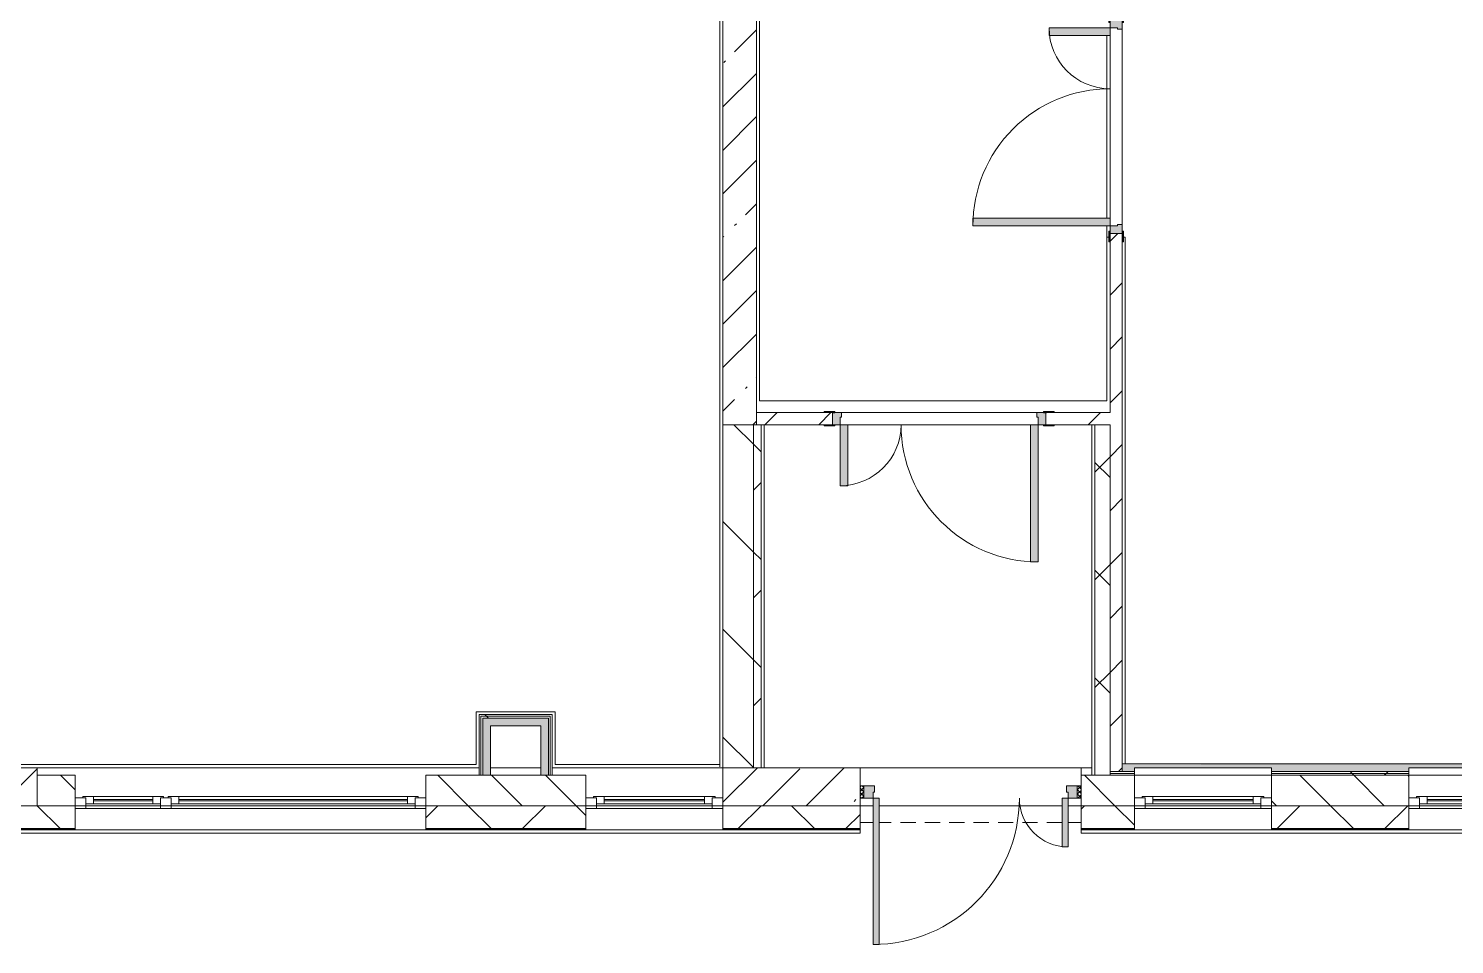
# Model space of a CAD drawing. Header units: millimetres. Extents: x -3708 to 187246, y -8553 to 29000.
# Drawn here: x 162810 to 172166, y -1010 to 5000 of the extents above; entities that cross this region are included whole.
import ezdxf

# ---------------------------------------------------------------- set-up
doc = ezdxf.new("R2010")
doc.units = ezdxf.units.MM
doc.linetypes.add('200_ШТРИХ__ш1_п0_6_', pattern=[160, 100, -60])
for name, color, linetype, lineweight in [('A-DETL-MBND-1', 7, '200_ШТРИХ__ш1_п0_6_', 9), ('A-GENM', 7, 'Continuous', 5), ('A-GLAZ-2', 7, 'Continuous', 5), ('A-WALL', 7, 'Continuous', 9), ('A-WALL-2', 7, 'Continuous', 5), ('I-WALL-3', 7, 'Continuous', 5), ('S-COLS-2', 7, 'Continuous', 5)]:
    doc.layers.add(name, color=color, linetype=linetype, lineweight=lineweight)
for name, color, linetype, lineweight, true_color in [('A-DOOR-4', 7, 'Continuous', 5, 0xaaaaaa), ('A-DOOR-5', 7, 'Continuous', 5, 0xe2e2e2), ('A-DOOR-FRAM-3', 7, 'Continuous', 5, 0xe2e2e2), ('A-DOOR-FRAM-4', 7, 'Continuous', 5, 0xaaaaaa), ('A-FLOR-1', 7, 'Continuous', 5, 0xaaaaaa), ('I-WALL-2', 7, 'Continuous', 9, 0xe7e7e7)]:
    doc.layers.add(name, color=color, linetype=linetype, lineweight=lineweight, true_color=true_color)
pattern_1 = [(45, (60236.27, 0), (-176.7767, 176.7767), [])]
pattern_2 = [(45, (60236.27, 0), (-353.5534, 353.5534), []), (135, (60236.27, 0), (-353.5534, -353.5534), [])]
pattern_3 = [(45, (60236.27, 0), (-285.1231, 285.1231), []), (45, (60521.4, 0), (-285.1231, 285.1231), [504.031, -100.806, 16.764, -84.042])]
pattern_4 = [(45, (60236.3, 0), (-530.33, 530.33), []), (135, (60236.3, 0), (-530.33, -530.33), [])]

# ---------------------------------------------------------------- blocks, each defined once
blk = doc.blocks.new('120_Окно_СКБ_2Ст_Фрамуга сверху - 120_Окно_СКБ_2Ст_2300х2500_h_ ДОО-19727959-1_7_1_птичка')
at = {"layer": 'A-GLAZ-2'}
for p, q in [((-1150, -127), (-1150, -57)), ((-1150, -57), (-1080, -57)), ((1150, -57), (-1150, -57)), ((-1080, -57), (-1080, -127)), ((-1080, -57), (1080, -57)), ((520, -87), (-1080, -87)), ((-1080, -87), (-1080, -127)), ((-1030, -137), (-1030, -87)), ((470, -137), (470, -87)), ((520, -127), (520, -57)), ((520, -57), (590, -57)), ((520, -127), (520, -87)), ((590, -57), (590, -127)), ((1080, -87), (590, -87)), ((590, -87), (590, -127)), ((640, -137), (640, -87)), ((1030, -137), (1030, -87)), ((1080, -127), (1080, -57)), ((1080, -57), (1150, -57)), ((1080, -127), (1080, -87)), ((1150, -57), (1150, -127)), ((-1080, -127), (-1150, -127)), ((-1150, -127), (-1100, -127)), ((-1080, -127), (-1100, -127)), ((-1100, -127), (-1100, -137)), ((-1100, -137), (540, -137)), ((540, -137), (-1100, -137)), ((-1030, -107), (470, -107)), ((470, -117), (-1030, -117)), ((590, -127), (520, -127)), ((540, -127), (520, -127)), ((540, -127), (570, -127)), ((540, -127), (570, -127)), ((540, -137), (540, -127)), ((590, -127), (570, -127)), ((570, -127), (570, -137)), ((570, -137), (1100, -137)), ((1100, -137), (570, -137)), ((640, -107), (1030, -107)), ((1030, -117), (640, -117)), ((1150, -127), (1080, -127)), ((1100, -127), (1080, -127)), ((1100, -127), (1150, -127)), ((1100, -137), (1100, -127))]:
    blk.add_line(p, q, dxfattribs=at)
blk = doc.blocks.new('BSC_Колонна _Прямоугольная - 250х900-V139-1_7_1_птичка')
at = {"layer": 'S-COLS-2'}
h = blk.add_hatch(dxfattribs=at)
h.set_pattern_fill('FP_159', color=256, style=0, pattern_type=2)
h.set_pattern_definition([(45, (-102180, -25), (-285.1231, 285.1231), []), (45, (-101894.88, -25), (-285.1231, 285.1231), [504.031, -100.806, 16.764, -84.042])])
h.paths.add_polyline_path([(-27.6, -125), (450, -125), (450, 125), (-450, 125), (-450, -125)])
for p, q in [((450, 125), (-450, 125)), ((-450, 125), (-450, -125)), ((450, -125), (450, 125)), ((-450, -125), (450, -125))]:
    blk.add_line(p, q, dxfattribs=at)
blk = doc.blocks.new('110_Дверь_СКБ_2Ст_Наружная - ДН-5_л__ Двухстворчатая 1350 х3800 _h_ в свету с верхним остеклением-21877029-1_7_1_птичка')
at = {"layer": 'A-DOOR-4'}
h = blk.add_hatch(dxfattribs=at)
h.set_pattern_fill('FP_160', color=256, style=0, pattern_type=2)
h.set_pattern_definition([(135, (1626.41, 164.685), (-14.14214, -14.14214), []), (225, (1626.41, 164.685), (14.14214, -14.14214), [])])
h.paths.add_polyline_path([(744.5, 50), (719.5, 50), (719.5, -30), (744.5, -30), (744.5, 10)])
at = {"layer": 'A-DOOR-5'}
for points in [[(619.5, 1010), (619.5, 50), (659.5, 50), (659.5, 1010)], [(-620.5, 370), (-620.5, 50), (-580.5, 50), (-580.5, 370)]]:
    blk.add_hatch(color=256, dxfattribs=at).paths.add_polyline_path(points)
h = blk.add_hatch(color=256, dxfattribs=at)
h.paths.add_polyline_path([(659.5, 50), (659.5, 10), (649.5, 10), (649.5, -30), (719.5, -30), (719.5, 50)])
h.paths.add_polyline_path([(-680.5, 50), (-680.5, -30), (-610.5, -30), (-610.5, 10), (-620.5, 10), (-620.5, 50), (-651.1, 50)])
at = {"layer": 'A-DOOR-FRAM-4'}
h = blk.add_hatch(dxfattribs=at)
h.set_pattern_fill('FP_161', color=256, style=0, pattern_type=2)
h.set_pattern_definition([(45, (-496.384, 164.685), (-14.1421, 14.1421), []), (135, (-496.384, 164.685), (-14.1421, -14.1421), [])])
h.paths.add_polyline_path([(-705.5, 50), (-705.5, -30), (-680.5, -30), (-680.5, 50)])
at = {"layer": 'A-DOOR-4'}
for p, q in [((659.5, 1010), (619.5, 1010)), ((619.5, 1010), (619.5, 50)), ((659.5, 50), (659.5, 1010)), ((-620.5, 370), (-620.5, 50)), ((-580.5, 370), (-620.5, 370)), ((-580.5, 50), (-580.5, 370)), ((-620.5, 50), (-580.5, 50)), ((619.5, 50), (659.5, 50))]:
    blk.add_line(p, q, dxfattribs=at)
for centre, radius, start, end in [((659.5, 50), 960, 90, 180), ((-620.5, 50), 320, 0, 90)]:
    blk.add_arc(centre, radius, start, end, dxfattribs=at)
at = {"layer": 'A-DOOR-FRAM-4'}
for p, q in [((-680.5, 50), (-705.5, 50)), ((-705.5, 50), (-705.5, -30)), ((-620.5, 50), (-680.5, 50)), ((-680.5, 50), (-680.5, -30)), ((-680.5, -30), (-680.5, 50)), ((-620.5, 10), (-620.5, 50)), ((-610.5, 10), (-620.5, 10)), ((-610.5, -30), (-610.5, 10)), ((659.5, 10), (649.5, 10)), ((649.5, 10), (649.5, -30)), ((659.5, 50), (659.5, 10)), ((719.5, 50), (659.5, 50)), ((719.5, -30), (719.5, 50)), ((744.5, 50), (719.5, 50)), ((719.5, 50), (719.5, -30)), ((744.5, -30), (744.5, 50)), ((-705.5, -30), (-680.5, -30)), ((-680.5, -30), (-610.5, -30)), ((649.5, -30), (719.5, -30)), ((719.5, -30), (744.5, -30))]:
    blk.add_line(p, q, dxfattribs=at)
blk = doc.blocks.new('120_Окно_СКБ_1Ст - 120_Окно_СКБ_1Ст 900х2500_h_ с форточкой-22876038-1_7_1_птичка')
at = {"layer": 'A-GLAZ-2'}
for p, q in [((-450, -127), (-450, -57)), ((-450, -57), (-380, -57)), ((450, -57), (-450, -57)), ((-380, -57), (-380, -127)), ((380, -87), (-380, -87)), ((-380, -87), (-380, -127)), ((-330, -137), (-330, -87)), ((330, -137), (330, -87)), ((380, -127), (380, -57)), ((380, -57), (450, -57)), ((380, -127), (380, -87)), ((450, -57), (450, -127)), ((-380, -127), (-450, -127)), ((-450, -127), (-400, -127)), ((-380, -127), (-400, -127)), ((-400, -127), (-400, -137)), ((-400, -137), (400, -137)), ((400, -137), (-400, -137)), ((-330, -107), (330, -107)), ((330, -117), (-330, -117)), ((450, -127), (380, -127)), ((400, -127), (380, -127)), ((400, -127), (450, -127)), ((400, -137), (400, -127))]:
    blk.add_line(p, q, dxfattribs=at)
blk = doc.blocks.new('110_Дверь_СКБ_2Ст - Д-5_п_ Из игровой в коридор-32215844-1_7_1_птичка')
at = {"layer": 'A-DOOR-5'}
for points in [[(-637.5, 940), (-637.5, 40), (-587.5, 40), (-587.5, 940)], [(612.5, 57.5), (612.5, 40), (662.5, 42.7), (662.5, 440), (612.5, 440), (612.5, 60)]]:
    blk.add_hatch(color=256, dxfattribs=at).paths.add_polyline_path(points)
h = blk.add_hatch(color=256, dxfattribs=at)
h.paths.add_polyline_path([(-687.5, 40), (-687.5, -40), (-627.5, -40), (-627.5, -10), (-637.5, -10), (-637.5, 40)])
h.paths.add_polyline_path([(652.5, -40), (712.5, -40), (712.5, 40), (662.5, 40), (662.5, -10), (652.5, -10), (652.5, -25.9)])
at = {"layer": 'A-DOOR-FRAM-3'}
for points in [[(-742.5, 40), (-672.5, 40), (-672.5, 48), (-742.5, 48)], [(697.5, 40), (767.5, 40), (767.5, 48), (697.5, 48), (697.5, 40.8)], [(-742.5, -48), (-672.5, -48), (-672.5, -40), (-742.5, -40)], [(697.5, -48), (767.5, -48), (767.5, -40), (697.5, -40), (697.5, -47.8)]]:
    blk.add_hatch(color=256, dxfattribs=at).paths.add_polyline_path(points)
at = {"layer": 'A-DOOR-4'}
for p, q in [((-637.5, 940), (-637.5, 40)), ((-587.5, 940), (-637.5, 940)), ((-587.5, 40), (-587.5, 940)), ((662.5, 440), (612.5, 440)), ((612.5, 440), (612.5, 40)), ((662.5, 40), (662.5, 440)), ((-637.5, 40), (-587.5, 40)), ((612.5, 40), (662.5, 40))]:
    blk.add_line(p, q, dxfattribs=at)
for centre, radius, start, end in [((-637.5, 40), 900, 0, 90), ((662.5, 40), 400, 90, 180)]:
    blk.add_arc(centre, radius, start, end, dxfattribs=at)
at = {"layer": 'A-DOOR-FRAM-4'}
for p, q in [((-672.5, 48), (-742.5, 48)), ((-742.5, 48), (-742.5, 40)), ((-742.5, 40), (-672.5, 40)), ((-637.5, 40), (-687.5, 40)), ((-687.5, 40), (-687.5, -40)), ((-672.5, 40), (-672.5, 48)), ((-637.5, -10), (-637.5, 40)), ((662.5, 40), (662.5, -10)), ((712.5, 40), (662.5, 40)), ((767.5, 48), (697.5, 48)), ((697.5, 48), (697.5, 40)), ((697.5, 40), (767.5, 40)), ((712.5, -40), (712.5, 40)), ((767.5, 40), (767.5, 48)), ((-672.5, -40), (-742.5, -40)), ((-742.5, -40), (-742.5, -48)), ((-742.5, -48), (-672.5, -48)), ((-672.5, -39), (-687.5, -39)), ((-687.5, -39), (-687.5, -40)), ((-687.5, -40), (-627.5, -40)), ((-687.5, -40), (-672.5, -40)), ((-672.5, -40), (-672.5, -39)), ((-672.5, -48), (-672.5, -40)), ((-627.5, -10), (-637.5, -10)), ((-627.5, -40), (-627.5, -10)), ((662.5, -10), (652.5, -10)), ((652.5, -10), (652.5, -40)), ((652.5, -40), (712.5, -40)), ((712.5, -39), (697.5, -39)), ((697.5, -39), (697.5, -40)), ((697.5, -40), (712.5, -40)), ((767.5, -40), (697.5, -40)), ((697.5, -40), (697.5, -48)), ((697.5, -48), (767.5, -48)), ((712.5, -40), (712.5, -39)), ((767.5, -48), (767.5, -40))]:
    blk.add_line(p, q, dxfattribs=at)
blk = doc.blocks.new('Рисунок_горы - Рисунок_горы-31934381-1_7_1_птичка')
at = {"layer": 'A-GENM'}
for p, q in [((107109, 4374.4), (107109, 4384)), ((107109, 4308.3), (107109, 4334.6)), ((107109, 4258.7), (107109, 4082.8)), ((107109, 3759.7), (107109, 3739.9)), ((107109, 3402.6), (107109, 3715.1)), ((107109, 3715.1), (107109, 3402.6)), ((107109, 3400.4), (107109, 3402.6)), ((107109, 3402.6), (107109, 3400.4)), ((107109, 3083.5), (107109, 3033.8)), ((107109, 3033.8), (107109, 3083.5)), ((107109, 2902.9), (107109, 2510.3)), ((107109, 2349.5), (107109, 2318.8)), ((107109, 1892.3), (107109, 1912.9)), ((107109, 1600.7), (107109, 1631.9)), ((107109, 1293.1), (107109, 1296.4)), ((107109, 950.1), (107109, 1139.3)), ((107109, 1139.3), (107109, 950.1)), ((107109, 1122.4), (107109, 1119.9)), ((107109, 1119.9), (107109, 756.7)), ((107109, 988.4), (107109, 946.8)), ((107109, 928), (107109, 950.1)), ((107109, 950.1), (107109, 928)), ((107109, 800), (107109, 928)), ((107109, 928), (107109, 800))]:
    blk.add_line(p, q, dxfattribs=at)
for points in [[(107109, 4996.9), (107109, 5086.6), (107109, 5046.4), (107109, 4960)], [(107109, 4997.1), (107109, 5021), (107109, 5029.3), (107109, 5042)], [(107109, 5030.9), (107109, 5009.2), (107109, 4973.1), (107109, 4936.1)], [(107109, 4931.1), (107109, 4949.6), (107109, 4972.3), (107109, 4997.1)], [(107109, 4801.5), (107109, 4837.3), (107109, 4769), (107109, 4683.1)], [(107109, 4745.8), (107109, 4834.9), (107109, 4778.8), (107109, 4694)], [(107109, 4729.3), (107109, 4734.7), (107109, 4740.2), (107109, 4745.8)], [(107109, 4610.3), (107109, 4692.4), (107109, 4646), (107109, 4564.5)], [(107109, 4560.8), (107109, 4651.4), (107109, 4604.2), (107109, 4519)], [(107109, 4480.9), (107109, 4572.6), (107109, 4516.7), (107109, 4440.6)], [(107109, 4532.1), (107109, 4540.9), (107109, 4550.5), (107109, 4560.8)], [(107109, 4470.8), (107109, 4474.1), (107109, 4477.5), (107109, 4480.9)], [(107109, 4422.3), (107109, 4412.5), (107109, 4330.7), (107109, 4267.6)], [(107109, 4394.1), (107109, 4371.7), (107109, 4334), (107109, 4292)], [(107109, 4388.7), (107109, 4383.5), (107109, 4378.7), (107109, 4374.4)], [(107109, 4317.2), (107109, 4357.9), (107109, 4365.3), (107109, 4387.8)], [(107109, 4330.1), (107109, 4333.9), (107109, 4326.6), (107109, 4344.4)], [(107109, 4341.2), (107109, 4322.9), (107109, 4288.3), (107109, 4243.4)], [(107109, 4284.3), (107109, 4313.8), (107109, 4319.7), (107109, 4338.1)], [(107109, 4284.9), (107109, 4299.2), (107109, 4315.7), (107109, 4330.1)], [(107109, 4250.2), (107109, 4269), (107109, 4291.9), (107109, 4317.2)], [(107109, 4227.3), (107109, 4244.5), (107109, 4264.5), (107109, 4284.3)], [(107109, 4185.1), (107109, 4203.6), (107109, 4225.6), (107109, 4254)], [(107109, 4109.1), (107109, 4188.9), (107109, 4152.7), (107109, 4076.1)], [(107109, 4091.2), (107109, 4096.8), (107109, 4102.8), (107109, 4109.1)], [(107109, 4079.1), (107109, 4063.9), (107109, 4046.4), (107109, 4024.9)], [(107109, 3775), (107109, 3972.8), (107109, 3938.6), (107109, 4024.9)], [(107109, 3745.9), (107109, 3754.8), (107109, 3773.9), (107109, 3783.9)], [(107109, 3400.4), (107109, 3399.3), (107109, 3107.3), (107109, 3083.5)], [(107109, 3190.2), (107109, 3238.9), (107109, 3287.7), (107109, 3341.9)], [(107109, 2744.1), (107109, 2736.6), (107109, 2730.3), (107109, 2725.9)], [(107109, 2525.4), (107109, 2507.2), (107109, 2429.8), (107109, 2406.1)], [(107109, 2456.9), (107109, 2471.2), (107109, 2489.8), (107109, 2504.1)], [(107109, 2337.5), (107109, 2351), (107109, 2430.2), (107109, 2443.8)], [(107109, 2405.3), (107109, 2304), (107109, 2038.3), (107109, 1883.2)], [(107109, 2043.8), (107109, 2143), (107109, 2375.7), (107109, 2404.3)], [(107109, 2331.2), (107109, 2332.9), (107109, 2334.9), (107109, 2337.1)], [(107109, 1964.2), (107109, 1942.5), (107109, 1888.8), (107109, 1862.5)], [(107109, 1865), (107109, 1870.5), (107109, 1877.1), (107109, 1884.9)], [(107109, 1599.1), (107109, 1599.6), (107109, 1600.2), (107109, 1600.7)], [(107109, 1378.1), (107109, 1344.4), (107109, 1311.3), (107109, 1280.5)], [(107109, 1292.6), (107109, 1292.8), (107109, 1292.9), (107109, 1293.1)], [(107109, 1204.2), (107109, 1240.1), (107109, 1272.7), (107109, 1284.6)], [(107109, 1137.1), (107109, 1123.8), (107109, 1106.1), (107109, 1089.8)], [(107109, 954), (107109, 984.2), (107109, 1099.5), (107109, 1129.6)], [(107109, 1118), (107109, 1118.9), (107109, 1120.3), (107109, 1122.4)], [(107109, 1045.3), (107109, 1029.5), (107109, 1010.6), (107109, 988.4)], [(107109, 800), (107109, 789.3), (107109, 658.8), (107109, 644.1)], [(107109, 792), (107109, 794.5), (107109, 796.8), (107109, 798.8)]]:
    blk.add_open_spline(points, degree=3, dxfattribs=at)
for points, knots in [([(107109, 4960), (107109, 4960), (107109, 4956.1), (107109, 4952.3), (107109, 4948.7)], [0.25, 0.25, 0.25, 0.25, 0.25000001, 0.28399361, 0.28399361, 0.28399361, 0.28399361]), ([(107109, 4936.1), (107109, 4936.1), (107109, 4926.5), (107109, 4918.4), (107109, 4911.6)], [0.5, 0.5, 0.5, 0.5, 0.50000001, 0.54626589, 0.54626589, 0.54626589, 0.54626589]), ([(107109, 4694), (107109, 4694), (107109, 4691.5), (107109, 4689.2), (107109, 4687)], [0.33333333, 0.33333333, 0.33333333, 0.33333333, 0.33333334, 0.35272654, 0.35272654, 0.35272654, 0.35272654]), ([(107109, 4683.1), (107109, 4683.1), (107109, 4671.1), (107109, 4660.8), (107109, 4652.1)], [0.33333333, 0.33333333, 0.33333333, 0.33333333, 0.33333334, 0.39532275, 0.39532275, 0.39532275, 0.39532275]), ([(107109, 4564.5), (107109, 4564.5), (107109, 4561.6), (107109, 4558.7), (107109, 4555.8)], [0.25, 0.25, 0.25, 0.25, 0.25000001, 0.27808604, 0.27808604, 0.27808604, 0.27808604]), ([(107109, 4519), (107109, 4519), (107109, 4515.6), (107109, 4512.5), (107109, 4509.5)], [0.33333333, 0.33333333, 0.33333333, 0.33333333, 0.33333334, 0.35936059, 0.35936059, 0.35936059, 0.35936059]), ([(107109, 4440.6), (107109, 4440.6), (107109, 4438.1), (107109, 4435.6), (107109, 4433.3)], [0.33333333, 0.33333333, 0.33333333, 0.33333333, 0.33333334, 0.35421971, 0.35421971, 0.35421971, 0.35421971]), ([(107109, 4384), (107109, 4384), (107109, 4407.4), (107109, 4419.2), (107109, 4422.4)], [0.059701493, 0.059701493, 0.059701493, 0.059701493, 0.059701503, 0.063018242, 0.063018242, 0.063018242, 0.063018242]), ([(107109, 4387.8), (107109, 4387.8), (107109, 4392.8), (107109, 4397.1), (107109, 4400.6)], [0.25, 0.25, 0.25, 0.25, 0.25000001, 0.26795645, 0.26795645, 0.26795645, 0.26795645]), ([(107109, 4355.8), (107109, 4355.8), (107109, 4362.9), (107109, 4368.3), (107109, 4374.4)], [0.02985075, 0.02985075, 0.02985075, 0.02985075, 0.02985076, 0.04477612, 0.04477612, 0.04477612, 0.04477612]), ([(107109, 4374.4), (107109, 4374.4), (107109, 4368.3), (107109, 4362.9), (107109, 4355.8)], [0.589928058, 0.589928058, 0.589928058, 0.589928058, 0.589928068, 0.597122302, 0.597122302, 0.597122302, 0.597122302]), ([(107109, 4344.4), (107109, 4344.4), (107109, 4347.6), (107109, 4352.1), (107109, 4355.8)], [0.01492537, 0.01492537, 0.01492537, 0.01492537, 0.01492538, 0.02985075, 0.02985075, 0.02985075, 0.02985075]), ([(107109, 4355.8), (107109, 4355.8), (107109, 4352.1), (107109, 4347.6), (107109, 4344.4)], [0.597122302, 0.597122302, 0.597122302, 0.597122302, 0.597122312, 0.604316547, 0.604316547, 0.604316547, 0.604316547]), ([(107109, 4344.4), (107109, 4344.4), (107109, 4338), (107109, 4334.8), (107109, 4333.2)], [0.604316547, 0.604316547, 0.604316547, 0.604316547, 0.604316557, 0.606930306, 0.606930306, 0.606930306, 0.606930306]), ([(107109, 4338.1), (107109, 4338.1), (107109, 4340.2), (107109, 4342.1), (107109, 4343.8)], [0.2, 0.2, 0.2, 0.2, 0.20000001, 0.209156175, 0.209156175, 0.209156175, 0.209156175]), ([(107109, 4330.1), (107109, 4330.1), (107109, 4309.7), (107109, 4273.5), (107109, 4254)], [0.18181818, 0.18181818, 0.18181818, 0.18181818, 0.18181819, 0.27272727, 0.27272727, 0.27272727, 0.27272727]), ([(107109, 4254), (107109, 4254), (107109, 4273.5), (107109, 4309.7), (107109, 4330.1)], [0.97014925, 0.97014925, 0.97014925, 0.97014925, 0.97014926, 1, 1, 1, 1]), ([(107109, 4330.1), (107109, 4330.1), (107109, 4315.7), (107109, 4299.2), (107109, 4284.9)], [0.611510791, 0.611510791, 0.611510791, 0.611510791, 0.611510801, 0.617072383, 0.617072383, 0.617072383, 0.617072383]), ([(107109, 4267.6), (107109, 4267.6), (107109, 4277.2), (107109, 4300.9), (107109, 4308.3)], [0.07462687, 0.07462687, 0.07462687, 0.07462687, 0.07462688, 0.08955224, 0.08955224, 0.08955224, 0.08955224]), ([(107109, 4308.3), (107109, 4308.3), (107109, 4294.5), (107109, 4267.6), (107109, 4258.7)], [0.08955224, 0.08955224, 0.08955224, 0.08955224, 0.08955225, 0.10447761, 0.10447761, 0.10447761, 0.10447761]), ([(107109, 4292), (107109, 4292), (107109, 4265.3), (107109, 4244.8), (107109, 4230)], [0.5, 0.5, 0.5, 0.5, 0.50000001, 0.58415994, 0.58415994, 0.58415994, 0.58415994]), ([(107109, 4254), (107109, 4254), (107109, 4225.6), (107109, 4203.6), (107109, 4185.1)], [0.27272727, 0.27272727, 0.27272727, 0.27272727, 0.27272728, 0.29544577, 0.29544577, 0.29544577, 0.29544577]), ([(107109, 4243.4), (107109, 4243.4), (107109, 4226), (107109, 4206.4), (107109, 4193.2)], [0.4, 0.4, 0.4, 0.4, 0.4, 0.5000887, 0.5000887, 0.5000887, 0.5000887]), ([(107109, 4082.8), (107109, 4082.8), (107109, 3948.4), (107109, 3856.6), (107109, 3759.7)], [0.11940299, 0.11940299, 0.11940299, 0.11940299, 0.119403, 0.13432836, 0.13432836, 0.13432836, 0.13432836]), ([(107109, 4024.9), (107109, 4024.9), (107109, 4046.4), (107109, 4063.9), (107109, 4079.1)], [0.955223881, 0.955223881, 0.955223881, 0.955223881, 0.955223891, 0.958256249, 0.958256249, 0.958256249, 0.958256249]), ([(107109, 4076.1), (107109, 4076.1), (107109, 4075.5), (107109, 4074.9), (107109, 4074.4)], [0.333333333, 0.333333333, 0.333333333, 0.333333333, 0.333333343, 0.338878128, 0.338878128, 0.338878128, 0.338878128]), ([(107109, 4024.9), (107109, 4024.9), (107109, 3938.6), (107109, 3972.8), (107109, 3775)], [0.36363636, 0.36363636, 0.36363636, 0.36363636, 0.36363637, 0.45334444, 0.45334444, 0.45334444, 0.45334444]), ([(107109, 3797.9), (107109, 3797.9), (107109, 3816.7), (107109, 3834.4), (107109, 3846.7)], [0.4, 0.4, 0.4, 0.4, 0.40000001, 0.48323063, 0.48323063, 0.48323063, 0.48323063]), ([(107109, 3400.4), (107109, 3400.4), (107109, 3384.7), (107109, 3360.7), (107109, 3341.9)], [0.71942446, 0.71942446, 0.71942446, 0.71942446, 0.71942447, 0.726618705, 0.726618705, 0.726618705, 0.726618705]), ([(107109, 3083.5), (107109, 3083.5), (107109, 3107), (107109, 3392), (107109, 3400.2)], [0.88059701, 0.88059701, 0.88059701, 0.88059701, 0.88059702, 0.89533399, 0.89533399, 0.89533399, 0.89533399]), ([(107109, 3341.9), (107109, 3341.9), (107109, 3287.7), (107109, 3238.9), (107109, 3190.2)], [0.726618705, 0.726618705, 0.726618705, 0.726618705, 0.726618715, 0.730787086, 0.730787086, 0.730787086, 0.730787086]), ([(107109, 2725.9), (107109, 2725.9), (107109, 2730.3), (107109, 2736.6), (107109, 2744.1)], [0.4375, 0.4375, 0.4375, 0.4375, 0.43750001, 0.446836628, 0.446836628, 0.446836628, 0.446836628]), ([(107109, 2640.3), (107109, 2640.3), (107109, 2667.3), (107109, 2700.2), (107109, 2725.9)], [0.375, 0.375, 0.375, 0.375, 0.37500001, 0.4375, 0.4375, 0.4375, 0.4375]), ([(107109, 2725.9), (107109, 2725.9), (107109, 2700.2), (107109, 2667.3), (107109, 2640.3)], [0.776978417, 0.776978417, 0.776978417, 0.776978417, 0.776978427, 0.784172662, 0.784172662, 0.784172662, 0.784172662]), ([(107109, 2640.3), (107109, 2640.3), (107109, 2621.3), (107109, 2621.6), (107109, 2581.4)], [0.784172662, 0.784172662, 0.784172662, 0.784172662, 0.784172672, 0.791366906, 0.791366906, 0.791366906, 0.791366906]), ([(107109, 2581.4), (107109, 2581.4), (107109, 2593), (107109, 2601.2), (107109, 2607.5)], [0.3125, 0.3125, 0.3125, 0.3125, 0.31250001, 0.33053184, 0.33053184, 0.33053184, 0.33053184]), ([(107109, 2510.3), (107109, 2510.3), (107109, 2529), (107109, 2562.7), (107109, 2581.4)], [0.25, 0.25, 0.25, 0.25, 0.25000001, 0.3125, 0.3125, 0.3125, 0.3125]), ([(107109, 2581.4), (107109, 2581.4), (107109, 2562.7), (107109, 2529), (107109, 2510.3)], [0.791366906, 0.791366906, 0.791366906, 0.791366906, 0.791366916, 0.798561151, 0.798561151, 0.798561151, 0.798561151]), ([(107109, 2515.4), (107109, 2515.4), (107109, 2518.6), (107109, 2521.6), (107109, 2524.6)], [0.8059701493, 0.8059701493, 0.8059701493, 0.8059701493, 0.8059701593, 0.8067080864, 0.8067080864, 0.8067080864, 0.8067080864]), ([(107109, 2510.3), (107109, 2510.3), (107109, 2483), (107109, 2428.7), (107109, 2405.3)], [0.798561151, 0.798561151, 0.798561151, 0.798561151, 0.798561161, 0.805755396, 0.805755396, 0.805755396, 0.805755396]), ([(107109, 2406.1), (107109, 2406.1), (107109, 2391.5), (107109, 2376.5), (107109, 2365.1)], [0.14285714, 0.14285714, 0.14285714, 0.14285714, 0.14285715, 0.23291326, 0.23291326, 0.23291326, 0.23291326]), ([(107109, 2405.3), (107109, 2405.3), (107109, 2381.5), (107109, 2144.3), (107109, 2043.8)], [0.805755396, 0.805755396, 0.805755396, 0.805755396, 0.805755406, 0.811968093, 0.811968093, 0.811968093, 0.811968093]), ([(107109, 1883.2), (107109, 1883.2), (107109, 1772), (107109, 1712.3), (107109, 1580.9)], [0.05882353, 0.05882353, 0.05882353, 0.05882353, 0.05882354, 0.11764706, 0.11764706, 0.11764706, 0.11764706]), ([(107109, 1684.9), (107109, 1684.9), (107109, 1697.8), (107109, 1708.8), (107109, 1716.3)], [0.76119403, 0.76119403, 0.76119403, 0.76119403, 0.76119404, 0.767121073, 0.767121073, 0.767121073, 0.767121073]), ([(107109, 1640.8), (107109, 1640.8), (107109, 1660.5), (107109, 1675.7), (107109, 1684.9)], [0.74626866, 0.74626866, 0.74626866, 0.74626866, 0.74626867, 0.76119403, 0.76119403, 0.76119403, 0.76119403]), ([(107109, 1580.9), (107109, 1580.9), (107109, 1528.6), (107109, 1484.2), (107109, 1440.4)], [0.11764706, 0.11764706, 0.11764706, 0.11764706, 0.11764707, 0.17647059, 0.17647059, 0.17647059, 0.17647059]), ([(107109, 1440.4), (107109, 1440.4), (107109, 1388), (107109, 1350.4), (107109, 1277.3)], [0.17647059, 0.17647059, 0.17647059, 0.17647059, 0.1764706, 0.23529412, 0.23529412, 0.23529412, 0.23529412]), ([(107109, 1280.5), (107109, 1280.5), (107109, 1311.3), (107109, 1344.4), (107109, 1378.1)], [0.52941176, 0.52941176, 0.52941176, 0.52941176, 0.52941177, 0.55016053, 0.55016053, 0.55016053, 0.55016053]), ([(107109, 1284.6), (107109, 1284.6), (107109, 1286), (107109, 1287), (107109, 1287.8)], [0.626865672, 0.626865672, 0.626865672, 0.626865672, 0.626865682, 0.62980849, 0.62980849, 0.62980849, 0.62980849]), ([(107109, 1141.9), (107109, 1141.9), (107109, 1191.5), (107109, 1233.3), (107109, 1280.5)], [0.47058824, 0.47058824, 0.47058824, 0.47058824, 0.47058825, 0.52941176, 0.52941176, 0.52941176, 0.52941176]), ([(107109, 1280.5), (107109, 1280.5), (107109, 1233.3), (107109, 1191.5), (107109, 1141.9)], [0.856115108, 0.856115108, 0.856115108, 0.856115108, 0.856115118, 0.863309353, 0.863309353, 0.863309353, 0.863309353]), ([(107109, 1277.3), (107109, 1277.3), (107109, 1224.5), (107109, 1174), (107109, 1122.4)], [0.23529412, 0.23529412, 0.23529412, 0.23529412, 0.23529413, 0.29411765, 0.29411765, 0.29411765, 0.29411765]), ([(107109, 1136.5), (107109, 1136.5), (107109, 1140.6), (107109, 1144), (107109, 1146.8)], [0.4, 0.4, 0.4, 0.4, 0.40000001, 0.41578086, 0.41578086, 0.41578086, 0.41578086]), ([(107109, 1141.9), (107109, 1141.9), (107109, 1136.4), (107109, 1133.6), (107109, 1127.2)], [0.52238806, 0.52238806, 0.52238806, 0.52238806, 0.52238807, 0.53731343, 0.53731343, 0.53731343, 0.53731343]), ([(107109, 1141.9), (107109, 1141.9), (107109, 1141.3), (107109, 1140.6), (107109, 1140)], [0.863309353, 0.863309353, 0.863309353, 0.863309353, 0.863309363, 0.867844855, 0.867844855, 0.867844855, 0.867844855]), ([(107109, 1127.2), (107109, 1127.2), (107109, 1126.9), (107109, 1126.6), (107109, 1126.3)], [0.537313433, 0.537313433, 0.537313433, 0.537313433, 0.537313443, 0.538811964, 0.538811964, 0.538811964, 0.538811964]), ([(107109, 1122.4), (107109, 1122.4), (107109, 1121.9), (107109, 1121.4), (107109, 1120.9)], [0.294117647, 0.294117647, 0.294117647, 0.294117647, 0.294117657, 0.297478185, 0.297478185, 0.297478185, 0.297478185]), ([(107109, 644.1), (107109, 644.1), (107109, 658.8), (107109, 789.3), (107109, 800)], [0.44776119, 0.44776119, 0.44776119, 0.44776119, 0.4477612, 0.46268657, 0.46268657, 0.46268657, 0.46268657]), ([(107109, 800), (107109, 800), (107109, 797.8), (107109, 795.1), (107109, 792)], [0.8920863309, 0.8920863309, 0.8920863309, 0.8920863309, 0.8920863409, 0.8929568714, 0.8929568714, 0.8929568714, 0.8929568714]), ([(107109, 644.1), (107109, 644.1), (107109, 574.3), (107109, 193.6), (107109, 162.6)], [0.05555556, 0.05555556, 0.05555556, 0.05555556, 0.05555557, 0.11111111, 0.11111111, 0.11111111, 0.11111111]), ([(107109, 162.6), (107109, 162.6), (107109, 193.6), (107109, 574.3), (107109, 644.1)], [0.43283582, 0.43283582, 0.43283582, 0.43283582, 0.43283583, 0.44776119, 0.44776119, 0.44776119, 0.44776119]), ([(107109, 156), (107109, 156), (107109, 158.5), (107109, 160.2), (107109, 161.2)], [0.417910448, 0.417910448, 0.417910448, 0.417910448, 0.417910458, 0.420871746, 0.420871746, 0.420871746, 0.420871746])]:
    blk.add_open_spline(points, degree=3, knots=knots, dxfattribs=at)
blk = doc.blocks.new('110_Дверь_СКБ_2Ст - Д-2а_п_ Из коридора на лестницу-32239107-1_7_1_птичка')
at = {"layer": 'A-DOOR-5'}
for points in [[(-637.5, 940), (-637.5, 40), (-587.5, 40), (-587.5, 940)], [(662.5, 440), (612.5, 440), (612.5, 40), (662.5, 40)]]:
    blk.add_hatch(color=256, dxfattribs=at).paths.add_polyline_path(points)
h = blk.add_hatch(color=256, dxfattribs=at)
h.paths.add_polyline_path([(662.5, 40), (662.5, -10), (652.5, -10), (652.5, -40), (712.5, -40), (712.5, 40)])
h.paths.add_polyline_path([(-637.5, 40), (-687.5, 40), (-687.5, -40), (-627.5, -40), (-627.5, -10), (-637.5, -10)])
at = {"layer": 'A-DOOR-FRAM-3'}
for points in [[(-695.5, 48), (-742.5, 48), (-742.5, 40), (-672.5, 40), (-672.5, 48), (-687.5, 48)], [(720.5, 48), (697.5, 48), (697.5, 40), (767.5, 40), (767.5, 48)], [(-672.5, -40), (-742.5, -40), (-742.5, -48), (-672.5, -44)], [(767.5, -40), (697.5, -42.4), (697.5, -48), (767.5, -48)]]:
    blk.add_hatch(color=256, dxfattribs=at).paths.add_polyline_path(points)
at = {"layer": 'A-DOOR-4'}
for p, q in [((-637.5, 940), (-637.5, 40)), ((-587.5, 940), (-637.5, 940)), ((-587.5, 40), (-587.5, 940)), ((662.5, 440), (612.5, 440)), ((612.5, 440), (612.5, 40)), ((662.5, 40), (662.5, 440)), ((-637.5, 40), (-587.5, 40)), ((612.5, 40), (662.5, 40))]:
    blk.add_line(p, q, dxfattribs=at)
for centre, radius, start, end in [((-637.5, 40), 900, 0, 90), ((662.5, 40), 400, 90, 180)]:
    blk.add_arc(centre, radius, start, end, dxfattribs=at)
at = {"layer": 'A-DOOR-FRAM-4'}
for p, q in [((-672.5, 48), (-742.5, 48)), ((-742.5, 48), (-742.5, 40)), ((-742.5, 40), (-672.5, 40)), ((-637.5, 40), (-687.5, 40)), ((-687.5, 40), (-687.5, -40)), ((-672.5, 40), (-672.5, 48)), ((-637.5, -10), (-637.5, 40)), ((662.5, 40), (662.5, -10)), ((712.5, 40), (662.5, 40)), ((767.5, 48), (697.5, 48)), ((697.5, 48), (697.5, 40)), ((697.5, 40), (767.5, 40)), ((712.5, -40), (712.5, 40)), ((767.5, 40), (767.5, 48)), ((-672.5, -40), (-742.5, -40)), ((-742.5, -40), (-742.5, -48)), ((-742.5, -48), (-672.5, -48)), ((-672.5, -39), (-687.5, -39)), ((-687.5, -39), (-687.5, -40)), ((-687.5, -40), (-627.5, -40)), ((-687.5, -40), (-672.5, -40)), ((-672.5, -40), (-672.5, -39)), ((-672.5, -48), (-672.5, -40)), ((-627.5, -10), (-637.5, -10)), ((-627.5, -40), (-627.5, -10)), ((662.5, -10), (652.5, -10)), ((652.5, -10), (652.5, -40)), ((652.5, -40), (712.5, -40)), ((712.5, -39), (697.5, -39)), ((697.5, -39), (697.5, -40)), ((697.5, -40), (712.5, -40)), ((767.5, -40), (697.5, -40)), ((697.5, -40), (697.5, -48)), ((697.5, -48), (767.5, -48)), ((712.5, -40), (712.5, -39)), ((767.5, -48), (767.5, -40))]:
    blk.add_line(p, q, dxfattribs=at)

msp = doc.modelspace()

# ---------------------------------------------------------------- hatches: boundary and pattern name
at = {"layer": 'A-WALL-2'}
h = msp.add_hatch(dxfattribs=at)
h.set_pattern_fill('FP_93', color=256, style=0, pattern_type=2)
h.set_pattern_definition([(135, (60236.27, 0), (-176.7767, -176.7767), [])])
h.paths.add_polyline_path([(183966.3, -100), (183966.3, 100), (183766.3, 100), (183766.3, -100)])
h.paths.add_polyline_path([(169821.5, -100), (170066.3, -100), (170066.3, 100), (169716.3, 100), (169716.3, -100), (169806.3, -100)])
h.paths.add_polyline_path([(152168.4, -100), (152966.3, -100), (152966.3, 100), (152166.3, 100), (152166.3, -100)])
h.paths.add_polyline_path([(155016.3, -100), (155016.3, 100), (154766.3, 100), (154766.3, -100)])
h.paths.add_polyline_path([(170966.3, -100), (171866.3, -100), (171866.3, 100), (170966.3, 100), (170966.3, -55)])
h.paths.add_polyline_path([(181366.3, -100), (181466.3, -100), (181466.3, 100), (181366.3, 100), (181366.3, -11)])
h.paths.add_polyline_path([(157341.3, -100), (158341.3, -100), (158341.3, 100), (157341.3, 100)])
h.paths.add_polyline_path([(179566.3, -100), (179566.3, 100), (179066.3, 100), (179066.3, -100), (179112.6, -100)])
h.paths.add_polyline_path([(161066.3, -100), (161966.3, -100), (161966.3, 100), (161066.3, 100), (161066.3, 82.2)])
h.paths.add_polyline_path([(173916.3, -100), (173916.3, 100), (173666.3, 100), (173666.3, -100)])
h.paths.add_polyline_path([(163116.3, -100), (163116.3, 100), (162866.3, 100), (162866.3, -100)])
h.paths.add_polyline_path([(165416.3, -100), (166466.3, -100), (166466.3, 100), (165416.3, 100), (165416.3, -27.9)])
h.paths.add_polyline_path([(177254.4, -100), (177266.3, -100), (177266.3, 100), (176216.3, 100), (176216.3, -100), (176325.3, -100)])
h = msp.add_hatch(dxfattribs=at)
h.set_pattern_fill('FP_111', color=256, style=0, pattern_type=2)
h.set_pattern_definition(pattern_2)
h.paths.add_polyline_path([(149446.3, -250), (151266.3, -250), (151266.3, -100), (149446.3, -100)])
h.paths.add_polyline_path([(180970.9, -250), (181466.3, -250), (181466.3, -100), (180466.3, -100), (180466.3, -250)])
h.paths.add_polyline_path([(183966.3, -250), (185316.3, -250), (185316.3, -100), (183766.3, -100), (183766.3, -250)])
h.paths.add_polyline_path([(170966.3, -250), (171866.3, -250), (171866.3, -100), (170966.3, -100), (170966.3, -210)])
h.paths.add_polyline_path([(170066.3, -250), (170066.3, -100), (169716.3, -100), (169716.3, -250), (169821.5, -250)])
h.paths.add_polyline_path([(172766.3, -250), (173916.3, -250), (173916.3, -100), (172766.3, -100), (172766.3, -210)])
h.paths.add_polyline_path([(167586.3, -250), (168266.3, -250), (168266.3, -100), (167366.3, -100), (167366.3, -250), (167466.3, -250)])
h.paths.add_polyline_path([(176216.3, -250), (177266.3, -250), (177266.3, -100), (176216.3, -100), (176216.3, -210)])
h.paths.add_polyline_path([(178166.3, -250), (179566.3, -250), (179566.3, -100), (178166.3, -100), (178166.3, -210)])
h.paths.add_polyline_path([(155016.3, -250), (155016.3, -100), (153866.3, -100), (153866.3, -250), (154026.6, -250)])
h.paths.add_polyline_path([(166105.1, -250), (166466.3, -250), (166466.3, -100), (165416.3, -100), (165416.3, -250)])
h.paths.add_polyline_path([(157316.3, -250), (158366.3, -250), (158366.3, -100), (157316.3, -100), (157316.3, -210)])
h.paths.add_polyline_path([(162388.6, -250), (163116.3, -250), (163116.3, -100), (161066.3, -100), (161066.3, -250), (161459.5, -250)])
h.paths.add_polyline_path([(159266.3, -250), (160166.3, -250), (160166.3, -100), (159266.3, -100), (159266.3, -210)])
h.paths.add_polyline_path([(152168.4, -250), (152966.3, -250), (152966.3, -100), (152166.3, -100), (152166.3, -250)])
at = {"layer": 'I-WALL-2'}
for points in [[(165841.3, 425), (166171.3, 425), (166171.3, 475), (165791.3, 475), (165791.3, 425)], [(166221.3, 100), (166221.3, 475), (166171.3, 475), (166171.3, 100)], [(165841.3, 100), (165841.3, 425), (165791.3, 425), (165791.3, 100)], [(170966.3, 125), (171866.3, 127), (171866.3, 150), (172766.3, 150), (172766.3, 175), (169986.3, 170), (169986.3, 125), (170066.3, 125), (170066.3, 150), (170966.3, 150)]]:
    msp.add_hatch(color=256, dxfattribs=at).paths.add_polyline_path(points)
at = {"layer": 'I-WALL-3'}
h = msp.add_hatch(dxfattribs=at)
h.set_pattern_fill('FP_92', color=256, style=0, pattern_type=2)
h.set_pattern_definition(pattern_3)
h.paths.add_polyline_path([(167566.3, 2400), (167586.3, 2400), (167586.3, 10600), (167366.3, 10600), (167366.3, 2400)])
h = msp.add_hatch(dxfattribs=at)
h.set_pattern_fill('FP_109', color=256, style=0, pattern_type=2)
h.set_pattern_definition(pattern_1)
h.paths.add_polyline_path([(169959.3, 125), (169986.3, 125), (169986.3, 3655), (169906.3, 3655), (169906.3, 125)])
h.paths.add_polyline_path([(169906.3, 5055), (169986.3, 5055), (169986.3, 10400), (169906.3, 10400), (169906.3, 5080)])
h = msp.add_hatch(dxfattribs=at)
h.set_pattern_fill('FP_109', color=256, style=0, pattern_type=2)
h.set_pattern_definition(pattern_1)
h.paths.add_polyline_path([(167600.1, 2400), (168085.3, 2400), (168085.3, 2480), (167586.3, 2480), (167586.3, 2400)])
h.paths.add_polyline_path([(169786.3, 2400), (169906.3, 2400), (169903.4, 2480), (169485.3, 2480), (169485.3, 2400), (169716.3, 2400)])
h = msp.add_hatch(dxfattribs=at)
h.set_pattern_fill('FP_110', color=256, style=0, pattern_type=2)
h.set_pattern_definition([(135, (60236.27, 0), (-353.5534, -353.5534), [])])
h.paths.add_polyline_path([(167566.3, 150), (167566.3, 2400), (167366.3, 2400), (167366.3, 150)])
h = msp.add_hatch(dxfattribs=at)
h.set_pattern_fill('FP_111', color=256, style=0, pattern_type=2)
h.set_pattern_definition(pattern_2)
h.paths.add_polyline_path([(167566.3, 150), (167616.3, 150), (167616.3, 2400), (167566.3, 2400), (167566.3, 668.5)])
h = msp.add_hatch(dxfattribs=at)
h.set_pattern_fill('FP_111', color=256, style=0, pattern_type=2)
h.set_pattern_definition(pattern_2)
h.paths.add_polyline_path([(169821.5, 100), (169906.3, 100), (169906.3, 2400), (169806.3, 2400), (169806.3, 100)])
h = msp.add_hatch(dxfattribs=at)
h.set_pattern_fill('FP_203', color=256, style=0, pattern_type=2)
h.set_pattern_definition(pattern_4)
h.paths.add_polyline_path([(166220.9, 487.5), (166233.8, 487.5), (166233.8, 500), (165766.3, 500), (165766.3, 487.5), (166171.3, 487.5)])
h = msp.add_hatch(dxfattribs=at)
h.set_pattern_fill('FP_203', color=256, style=0, pattern_type=2)
h.set_pattern_definition(pattern_4)
h.paths.add_polyline_path([(165778.8, 475), (166221.3, 475), (166220.9, 487.5), (165778.8, 487.5)])
h = msp.add_hatch(dxfattribs=at)
h.set_pattern_fill('FP_203', color=256, style=0, pattern_type=2)
h.set_pattern_definition(pattern_4)
h.paths.add_polyline_path([(169945.8, 112.5), (170066.3, 112.5), (170066.3, 125), (169906.3, 125), (169906.3, 112.5)])
h.paths.add_polyline_path([(171866.3, 112.5), (171866.3, 125), (170966.3, 125), (170966.3, 112.5)])
h = msp.add_hatch(dxfattribs=at)
h.set_pattern_fill('FP_203', color=256, style=0, pattern_type=2)
h.set_pattern_definition(pattern_4)
h.paths.add_polyline_path([(169932.3, 100), (170066.3, 100), (170066.3, 112.5), (169906.3, 112.5), (169906.3, 100)])
h.paths.add_polyline_path([(171866.3, 100), (171866.3, 112.5), (170966.3, 112.5), (170966.3, 100)])
at = {"layer": 'S-COLS-2'}
h = msp.add_hatch(dxfattribs=at)
h.set_pattern_fill('FP_92', color=256, style=0, pattern_type=2)
h.set_pattern_definition(pattern_3)
h.paths.add_polyline_path([(168167.1, -100), (168266.3, -100), (168266.3, 150), (167366.3, 150), (167366.3, -100)])

# ---------------------------------------------------------------- linework, layer by layer
at = {"layer": 'A-DETL-MBND-1'}
for p, q in [((168351.3, -210), (168266.3, -210)), ((169591.3, -210), (168391.3, -210)), ((169716.3, -210), (169631.3, -210))]:
    msp.add_line(p, q, dxfattribs=at)
at = {"layer": 'A-FLOR-1'}
for p, q in [((167346.3, 170), (167346.3, 10380)), ((167606.3, 10380), (167606.3, 2557)), ((169885.3, 4955), (169885.3, 3755)), ((169886.3, 3755), (169886.3, 4955)), ((169885.3, 3705), (169885.3, 3630)), ((169886.3, 2557), (169886.3, 3705)), ((169885.3, 3630), (169898.3, 3630)), ((169994.3, 3630), (170006.3, 3630)), ((170006.3, 3630), (170006.3, 174.5)), ((167606.3, 2557), (169886.3, 2557)), ((169385.3, 2400), (168185.3, 2400)), ((165746.3, 170), (165746.3, 517.4)), ((165746.3, 517.4), (166266.3, 517.4)), ((166266.3, 517.4), (166266.3, 170)), ((162106.3, 170), (165746.3, 170)), ((166266.3, 170), (167346.3, 170)), ((168266.3, 150), (169716.3, 150))]:
    msp.add_line(p, q, dxfattribs=at)
at = {"layer": 'A-WALL'}
for p, q in [((167586.3, 2480), (167586.3, 2400)), ((167566.3, 2400), (167366.3, 2400)), ((167616.3, 2400), (167616.3, 150)), ((169906.3, 2400), (169786.3, 2400)), ((169806.3, 2400), (169806.3, 100)), ((169906.3, 2400), (169906.3, 125)), ((165778.8, 487.5), (166233.8, 487.5)), ((165778.8, 100), (165778.8, 487.5)), ((165791.3, 475), (166221.3, 475)), ((165791.3, 100), (165791.3, 475)), ((166221.3, 475), (166221.3, 100)), ((166233.8, 487.5), (166233.8, 100)), ((169786.3, 100), (170066.3, 100)), ((170066.3, 125), (169906.3, 125)), ((170066.3, 112.5), (169906.3, 112.5)), ((169986.3, 175), (169986.3, 125)), ((170966.3, 125), (171866.3, 125)), ((170966.3, 112.5), (171866.3, 112.5)), ((171866.3, 100), (170966.3, 100)), ((162866.3, -100), (163116.3, -100)), ((163116.3, -100), (162866.3, -100)), ((165416.3, -100), (166466.3, -100)), ((166466.3, -100), (165416.3, -100)), ((169716.3, -100), (170066.3, -100)), ((170066.3, -100), (169716.3, -100)), ((170966.3, -100), (171866.3, -100)), ((171866.3, -100), (170966.3, -100)), ((161066.3, -250), (163116.3, -250)), ((161066.3, -253), (163116.3, -253)), ((165416.3, -250), (166466.3, -250)), ((165416.3, -253), (166466.3, -253)), ((167366.3, -250), (168266.3, -250)), ((167366.3, -253), (168266.3, -253)), ((169716.3, -250), (170066.3, -250)), ((169716.3, -253), (170066.3, -253)), ((170966.3, -250), (171866.3, -250)), ((170966.3, -253), (171866.3, -253))]:
    msp.add_line(p, q, dxfattribs=at)
at = {"layer": 'A-WALL-2'}
for p, q in [((163116.3, 100), (162866.3, 100)), ((163116.3, -258), (163116.3, 100)), ((166466.3, 100), (165416.3, 100)), ((165416.3, 100), (165416.3, -258)), ((166466.3, -258), (166466.3, 100)), ((169786.3, 100), (169716.3, 100)), ((169716.3, 100), (169716.3, 30)), ((170066.3, -258), (170066.3, 100)), ((170966.3, 100), (170966.3, -258)), ((171866.3, -258), (171866.3, 100)), ((169716.3, -50), (169716.3, -280)), ((163116.3, -100), (165416.3, -100)), ((166466.3, -100), (168266.3, -100)), ((167366.3, -100), (167366.3, -258)), ((168266.3, -258), (168266.3, -100)), ((170066.3, -100), (170966.3, -100)), ((173666.3, -100), (171866.3, -100)), ((168266.3, -280), (149416.3, -280)), ((152966.3, -258), (168266.3, -258)), ((168266.3, -280), (168266.3, -258)), ((169716.3, -258), (172766.3, -258)), ((185496.3, -280), (169716.3, -280))]:
    msp.add_line(p, q, dxfattribs=at)
at = {"layer": 'I-WALL-3'}
for p, q in [((167366.3, 10400), (167366.3, 150)), ((167586.3, 2480), (167586.3, 10400)), ((169986.3, 4995), (169986.3, 3715)), ((169906.3, 3755), (169906.3, 4955)), ((169906.3, 3600), (169906.3, 2480)), ((169986.3, 175), (169986.3, 3600)), ((168030.3, 2480), (167586.3, 2480)), ((168145.3, 2480), (169425.3, 2480)), ((169906.3, 2480), (169540.3, 2480)), ((167566.3, 2400), (167566.3, 150)), ((167566.3, 2400), (168030.3, 2400)), ((167636.3, 150), (167636.3, 2400)), ((169540.3, 2400), (169786.3, 2400)), ((169786.3, 2400), (169786.3, 100)), ((166246.3, 500), (165766.3, 500)), ((165766.3, 500), (165766.3, 100)), ((166246.3, 100), (166246.3, 500)), ((165841.3, 425), (166171.3, 425)), ((165841.3, 100), (165841.3, 425)), ((166171.3, 425), (166171.3, 100)), ((162866.3, 150), (165766.3, 150)), ((165841.3, 150), (166171.3, 150)), ((166246.3, 150), (167366.3, 150)), ((167366.3, 150), (167566.3, 150)), ((167566.3, 150), (167636.3, 150)), ((168266.3, 150), (169786.3, 150)), ((169716.3, 150), (169716.3, 100)), ((169906.3, 125), (169906.3, 100)), ((172766.3, 175), (169986.3, 175)), ((170066.3, 100), (170066.3, 150)), ((170066.3, 150), (170966.3, 150)), ((170966.3, 100), (170066.3, 100)), ((170966.3, 150), (170966.3, 100)), ((171866.3, 100), (171866.3, 150)), ((171866.3, 150), (172766.3, 150)), ((172766.3, 100), (171866.3, 100)), ((165416.3, -100), (163116.3, -100)), ((167366.3, -100), (166466.3, -100)), ((168351.3, -100), (168266.3, -100)), ((169591.3, -100), (168391.3, -100)), ((169716.3, -100), (169631.3, -100)), ((170966.3, -100), (170066.3, -100)), ((172766.3, -100), (171866.3, -100))]:
    msp.add_line(p, q, dxfattribs=at)
at = {"layer": 'S-COLS-2'}
for p, q in [((167566.3, 150), (167366.3, 150)), ((167366.3, 150), (167366.3, -100)), ((168266.3, 150), (167566.3, 150)), ((168266.3, 30), (168266.3, 150)), ((168266.3, -100), (168266.3, -50)), ((167366.3, -100), (168266.3, -100))]:
    msp.add_line(p, q, dxfattribs=at)

# ---------------------------------------------------------------- block references
at = {"layer": 'A-DOOR-4'}
for name, p, rotation in [('110_Дверь_СКБ_2Ст - Д-5_п_ Из игровой в коридор-32215844-1_7_1_птичка', (169946.3, 4342.5), 89.99999999999991), ('110_Дверь_СКБ_2Ст - Д-2а_п_ Из коридора на лестницу-32239107-1_7_1_птичка', (168797.8, 2440), 180), ('110_Дверь_СКБ_2Ст_Наружная - ДН-5_л__ Двухстворчатая 1350 х3800 _h_ в свету с верхним остеклением-21877029-1_7_1_птичка', (169010.8, 0), 180)]:
    msp.add_blockref(name, p, dxfattribs=dict(at, rotation=rotation))
at = {"layer": 'A-GENM'}
msp.add_blockref('Рисунок_горы - Рисунок_горы-31934381-1_7_1_птичка', (60236.3, 0), dxfattribs=at)
at = {"layer": 'A-GLAZ-2', "rotation": 180}
for name, p in [('120_Окно_СКБ_2Ст_Фрамуга сверху - 120_Окно_СКБ_2Ст_2300х2500_h_ ДОО-19727959-1_7_1_птичка', (164266.3, -175)), ('120_Окно_СКБ_1Ст - 120_Окно_СКБ_1Ст 900х2500_h_ с форточкой-22876038-1_7_1_птичка', (166916.3, -175)), ('120_Окно_СКБ_1Ст - 120_Окно_СКБ_1Ст 900х2500_h_ с форточкой-22876038-1_7_1_птичка', (170516.3, -175)), ('120_Окно_СКБ_1Ст - 120_Окно_СКБ_1Ст 900х2500_h_ с форточкой-22876038-1_7_1_птичка', (172316.3, -175))]:
    msp.add_blockref(name, p, dxfattribs=at)
at = {"layer": 'S-COLS-2'}
msp.add_blockref('BSC_Колонна _Прямоугольная - 250х900-V139-1_7_1_птичка', (162416.3, 25), dxfattribs=at)

doc.saveas('drawing.dxf')
